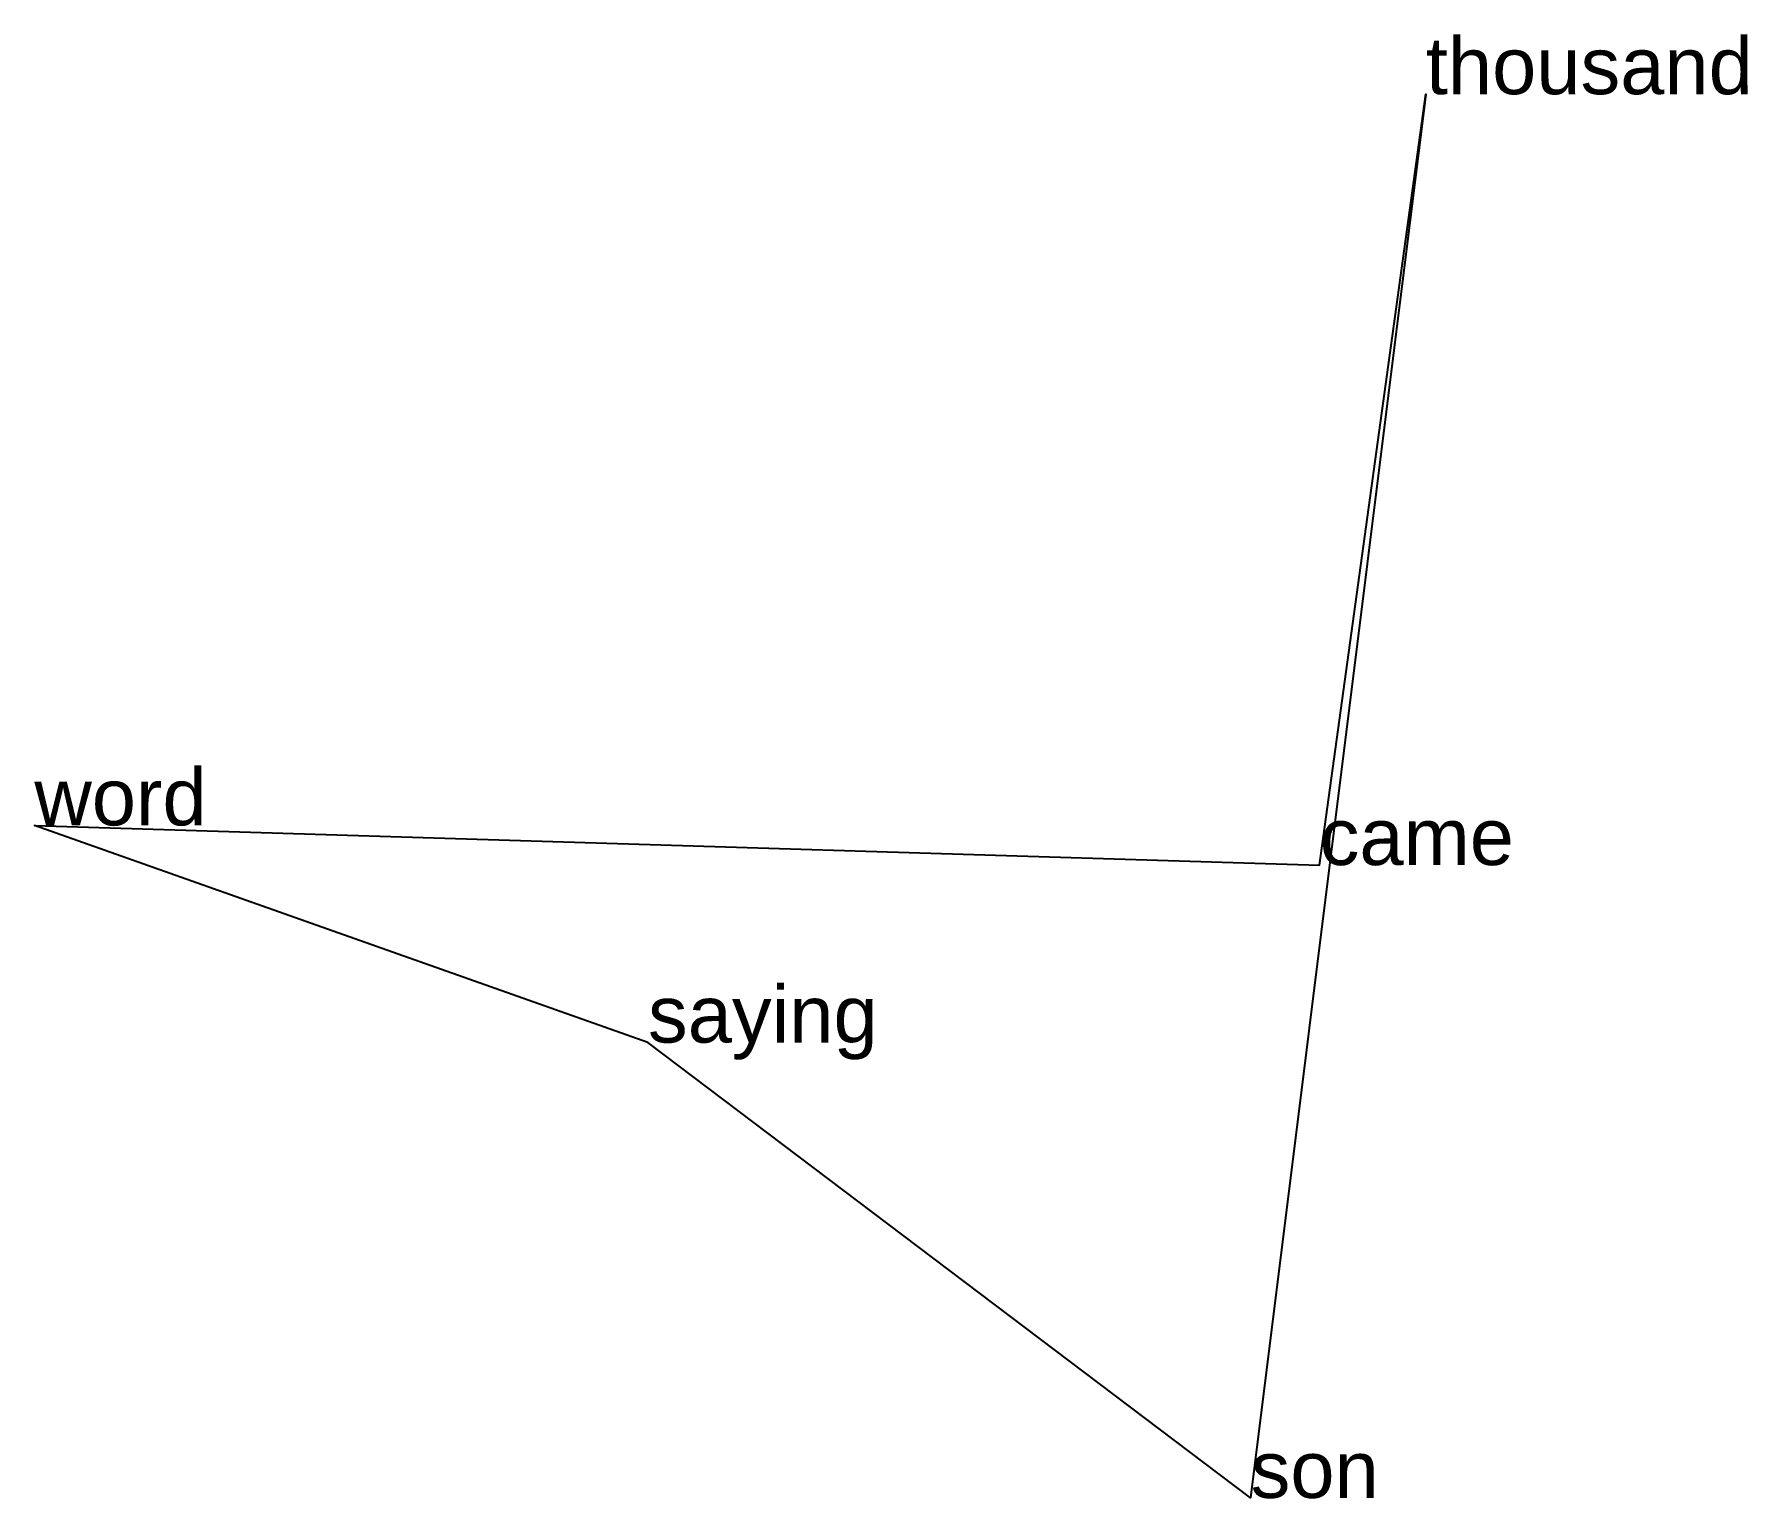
# Model space of a CAD drawing. Extents: x -1.38 to 7.66, y -5.68 to 2.05.
import ezdxf

# ---------------------------------------------------------------- set-up
doc = ezdxf.new("R2010")
doc.units = 0
doc.styles.get("Standard").update_dxf_attribs({"font": 'arial.ttf'})

msp = doc.modelspace()

# ---------------------------------------------------------------- linework, layer by layer
at = {"linetype": 'CONTINUOUS'}
msp.add_polyline3d([(1.8568, -3.2701, 0), (-1.3782, -2.1248, 0), (5.3982, -2.334, 0), (5.9581, 1.7305, 0), (5.0343, -5.671, 0), (1.8568, -3.2701, 0)], dxfattribs=at)

# ---------------------------------------------------------------- texts
for s, p in [('thousand', (5.9581, 1.7305)), ('word', (-1.3782, -2.1248)), ('came', (5.3982, -2.334)), ('saying', (1.8568, -3.2701)), ('son', (5.0343, -5.671))]:
    msp.add_text(s, height=0.3).set_placement(p)

doc.saveas('drawing.dxf')
